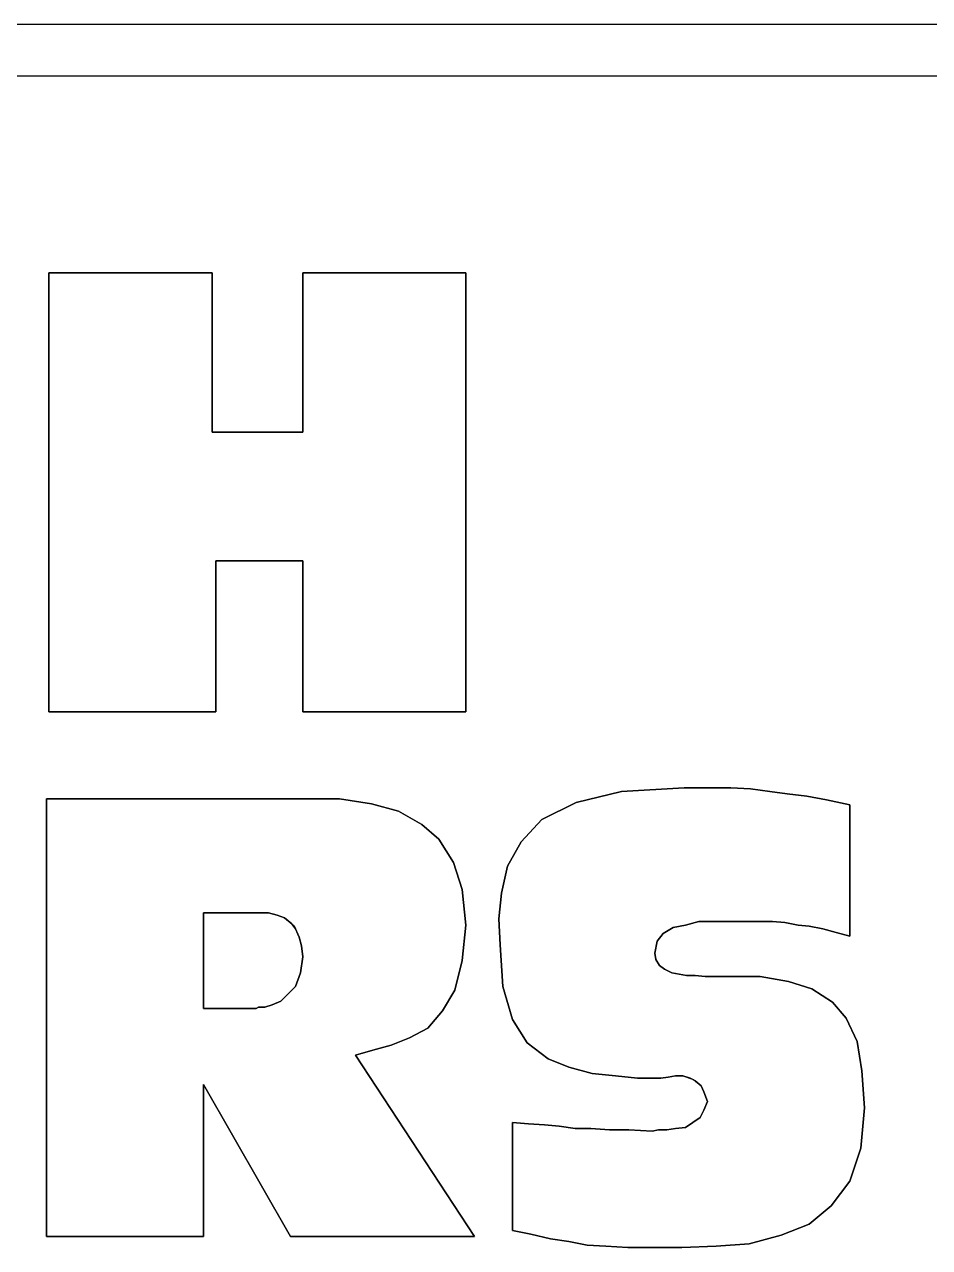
# Model space of a CAD drawing. Header units: inches. Extents: x 0.2 to 21.8, y 0.2 to 16.8.
# Drawn here: x 18.657 to 19.325, y 2.37 to 3.273 of the extents above; entities that cross this region are included whole.
import ezdxf

# ---------------------------------------------------------------- set-up
doc = ezdxf.new("R2010")
doc.units = ezdxf.units.IN
doc.header["$MEASUREMENT"] = 0
doc.layers.add('TITLEBLOCK', color=250, linetype='Continuous')

msp = doc.modelspace()

# ---------------------------------------------------------------- linework, layer by layer
at = {"layer": 'TITLEBLOCK'}
for p, q in [((21.43017, 3.2727), (10.97215, 3.2727)), ((21.43017, 3.23445), (17.60367, 3.23445)), ((18.7955, 3.08947), (18.67516, 3.08947)), ((18.67516, 3.08947), (18.67516, 2.76554)), ((18.7955, 2.97184), (18.7955, 3.08947)), ((18.98279, 3.08947), (18.86245, 3.08947)), ((18.86245, 3.08947), (18.86245, 2.97184)), ((18.98279, 2.76554), (18.98279, 3.08947)), ((18.86245, 2.97184), (18.7955, 2.97184)), ((18.79821, 2.76554), (18.79821, 2.87684)), ((18.79821, 2.87684), (18.86245, 2.87684)), ((18.86245, 2.87684), (18.86245, 2.76554)), ((18.67516, 2.76554), (18.79821, 2.76554)), ((18.86245, 2.76554), (18.98279, 2.76554)), ((19.14385, 2.70945), (19.0977, 2.70673)), ((19.16194, 2.70945), (19.14385, 2.70945)), ((19.17823, 2.70945), (19.16194, 2.70945)), ((19.19271, 2.70854), (19.17823, 2.70945)), ((19.20718, 2.70673), (19.19271, 2.70854)), ((18.86426, 2.7013), (18.67335, 2.7013)), ((18.67335, 2.7013), (18.67335, 2.37829)), ((18.8896, 2.7013), (18.86426, 2.7013)), ((18.91312, 2.69768), (18.8896, 2.7013)), ((19.0977, 2.70673), (19.06423, 2.69859)), ((19.21985, 2.70492), (19.20718, 2.70673)), ((19.23433, 2.70311), (19.21985, 2.70492)), ((19.24881, 2.7004), (19.23433, 2.70311)), ((19.266, 2.69678), (19.24881, 2.7004)), ((18.93303, 2.69226), (18.91312, 2.69768)), ((18.95022, 2.6823), (18.93303, 2.69226)), ((19.06423, 2.69859), (19.03889, 2.68592)), ((19.266, 2.59997), (19.266, 2.69678)), ((18.96289, 2.67144), (18.95022, 2.6823)), ((19.03889, 2.68592), (19.02351, 2.66964)), ((18.97374, 2.65425), (18.96289, 2.67144)), ((19.02351, 2.66964), (19.01356, 2.65154)), ((18.98008, 2.63435), (18.97374, 2.65425)), ((19.01356, 2.65154), (19.00903, 2.63163)), ((18.98279, 2.60811), (18.98008, 2.63435)), ((19.00903, 2.63163), (19.00722, 2.61263)), ((18.78916, 2.54658), (18.78916, 2.61716)), ((18.78916, 2.61716), (18.82988, 2.61716)), ((18.82988, 2.61716), (18.83712, 2.61716)), ((18.83712, 2.61716), (18.84345, 2.61535)), ((18.84345, 2.61535), (18.84888, 2.61354)), ((18.84888, 2.61354), (18.85612, 2.60751)), ((19.00722, 2.61263), (19.00813, 2.59363)), ((19.14475, 2.60811), (19.15471, 2.61082)), ((19.15471, 2.61082), (19.16647, 2.61082)), ((19.16647, 2.61082), (19.17914, 2.61082)), ((19.17914, 2.61082), (19.19361, 2.61082)), ((19.19361, 2.61082), (19.20085, 2.61082)), ((19.20085, 2.61082), (19.20899, 2.61082)), ((19.20899, 2.61082), (19.21804, 2.60992)), ((19.21804, 2.60992), (19.228, 2.60811)), ((18.85612, 2.60751), (18.85974, 2.59906)), ((18.98008, 2.58187), (18.98279, 2.60811)), ((19.12394, 2.59635), (19.12847, 2.60177)), ((19.12847, 2.60177), (19.1357, 2.6063)), ((19.1357, 2.6063), (19.14475, 2.60811)), ((19.228, 2.60811), (19.23614, 2.6072)), ((19.23614, 2.6072), (19.24609, 2.60539)), ((19.24609, 2.60539), (19.25604, 2.60268)), ((19.25604, 2.60268), (19.266, 2.59997)), ((18.85974, 2.59906), (18.86155, 2.59273)), ((18.86155, 2.59273), (18.86245, 2.58458)), ((19.00813, 2.59363), (19.00994, 2.56287)), ((19.12213, 2.5873), (19.12394, 2.59635)), ((18.86245, 2.58458), (18.86064, 2.57282)), ((18.97465, 2.56015), (18.98008, 2.58187)), ((19.12304, 2.58277), (19.12213, 2.5873)), ((19.12575, 2.57825), (19.12304, 2.58277)), ((18.86064, 2.57282), (18.85702, 2.56287)), ((19.12937, 2.57554), (19.12575, 2.57825)), ((19.1348, 2.57282), (19.12937, 2.57554)), ((19.14023, 2.57192), (19.1348, 2.57282)), ((19.14566, 2.57101), (19.14023, 2.57192)), ((19.15199, 2.57101), (19.14566, 2.57101)), ((19.15923, 2.57011), (19.15199, 2.57101)), ((19.17642, 2.57011), (19.15923, 2.57011)), ((19.19995, 2.57011), (19.17642, 2.57011)), ((19.22076, 2.56649), (19.19995, 2.57011)), ((19.23795, 2.56106), (19.22076, 2.56649)), ((18.8516, 2.55744), (18.84617, 2.55201)), ((18.85702, 2.56287), (18.8516, 2.55744)), ((18.9656, 2.54477), (18.97465, 2.56015)), ((19.00994, 2.56287), (19.01718, 2.53844)), ((19.25333, 2.55111), (19.23795, 2.56106)), ((18.82807, 2.54658), (18.78916, 2.54658)), ((18.82988, 2.54749), (18.82807, 2.54658)), ((18.8344, 2.54749), (18.82988, 2.54749)), ((18.83983, 2.5493), (18.8344, 2.54749)), ((18.84617, 2.55201), (18.83983, 2.5493)), ((19.26328, 2.53934), (19.25333, 2.55111)), ((18.95474, 2.5321), (18.9656, 2.54477)), ((19.01718, 2.53844), (19.02803, 2.52125)), ((19.27143, 2.52215), (19.26328, 2.53934)), ((18.94117, 2.52487), (18.95474, 2.5321)), ((18.91403, 2.51582), (18.9276, 2.51944)), ((18.9276, 2.51944), (18.94117, 2.52487)), ((19.02803, 2.52125), (19.04341, 2.50948)), ((19.27505, 2.50044), (19.27143, 2.52215)), ((18.90136, 2.5122), (18.91403, 2.51582)), ((18.98913, 2.37829), (18.90136, 2.5122)), ((19.04341, 2.50948), (19.0588, 2.50315)), ((19.0588, 2.50315), (19.07599, 2.49863)), ((19.27685, 2.47329), (19.27505, 2.50044)), ((19.07599, 2.49863), (19.09318, 2.49682)), ((19.09318, 2.49682), (19.10947, 2.49501)), ((19.10947, 2.49501), (19.12666, 2.49501)), ((19.12666, 2.49501), (19.13209, 2.49591)), ((19.13209, 2.49591), (19.13751, 2.49682)), ((19.13751, 2.49682), (19.14294, 2.49682)), ((19.14294, 2.49682), (19.1507, 2.49423)), ((19.1507, 2.49423), (19.15652, 2.48958)), ((18.78916, 2.37829), (18.78916, 2.49048)), ((18.78916, 2.49048), (18.85341, 2.37829)), ((19.15652, 2.48958), (19.15833, 2.48505)), ((19.15833, 2.48505), (19.16104, 2.47782)), ((19.16104, 2.47782), (19.15833, 2.47148)), ((19.27414, 2.44343), (19.27685, 2.47329)), ((19.15561, 2.46605), (19.15018, 2.46243)), ((19.15833, 2.47148), (19.15561, 2.46605)), ((19.02894, 2.46153), (19.01718, 2.46243)), ((19.01718, 2.46243), (19.01718, 2.38281)), ((19.0407, 2.46063), (19.02894, 2.46153)), ((19.05156, 2.45972), (19.0407, 2.46063)), ((19.06332, 2.45791), (19.05156, 2.45972)), ((19.07508, 2.45791), (19.06332, 2.45791)), ((19.08865, 2.45701), (19.07508, 2.45791)), ((19.10313, 2.45701), (19.08865, 2.45701)), ((19.12032, 2.4561), (19.10313, 2.45701)), ((19.12485, 2.45701), (19.12032, 2.4561)), ((19.13118, 2.45701), (19.12485, 2.45701)), ((19.13751, 2.45791), (19.13118, 2.45701)), ((19.14475, 2.45882), (19.13751, 2.45791)), ((19.15018, 2.46243), (19.14475, 2.45882)), ((19.266, 2.419), (19.27414, 2.44343)), ((19.25242, 2.40091), (19.266, 2.419)), ((19.23614, 2.38734), (19.25242, 2.40091)), ((19.01718, 2.38281), (19.03075, 2.3801)), ((19.21533, 2.37919), (19.23614, 2.38734)), ((18.67335, 2.37829), (18.78916, 2.37829)), ((18.85341, 2.37829), (18.98913, 2.37829)), ((19.03075, 2.3801), (19.04522, 2.37648)), ((19.04522, 2.37648), (19.0588, 2.37467)), ((19.0588, 2.37467), (19.07237, 2.37195)), ((19.1918, 2.37286), (19.21533, 2.37919)), ((19.07237, 2.37195), (19.08594, 2.37105)), ((19.08594, 2.37105), (19.10223, 2.37014)), ((19.10223, 2.37014), (19.12032, 2.37014)), ((19.12032, 2.37014), (19.14204, 2.37014)), ((19.14204, 2.37014), (19.16737, 2.37105)), ((19.16737, 2.37105), (19.1918, 2.37286))]:
    msp.add_line(p, q, dxfattribs=at)
at = {"layer": 'TITLEBLOCK', "color": 176}
for p, q in [((18.67516, 2.76554), (18.67516, 3.08947)), ((18.67516, 3.08947), (18.7955, 3.08947)), ((18.67516, 2.76554), (18.67516, 3.08947)), ((18.67516, 3.08947), (18.7955, 3.08947)), ((18.7955, 3.08947), (18.7955, 2.97184)), ((18.7955, 3.08947), (18.7955, 2.97184)), ((18.86245, 2.97184), (18.86245, 3.08947)), ((18.86245, 3.08947), (18.98279, 3.08947)), ((18.86245, 2.97184), (18.86245, 3.08947)), ((18.86245, 3.08947), (18.98279, 3.08947)), ((18.98279, 3.08947), (18.98279, 2.76554)), ((18.98279, 3.08947), (18.98279, 2.76554)), ((18.7955, 2.97184), (18.86245, 2.97184)), ((18.7955, 2.97184), (18.86245, 2.97184)), ((18.86245, 2.87684), (18.79821, 2.87684)), ((18.79821, 2.87684), (18.79821, 2.76554)), ((18.86245, 2.87684), (18.79821, 2.87684)), ((18.79821, 2.87684), (18.79821, 2.76554)), ((18.86245, 2.76554), (18.86245, 2.87684)), ((18.86245, 2.76554), (18.86245, 2.87684)), ((18.79821, 2.76554), (18.67516, 2.76554)), ((18.79821, 2.76554), (18.67516, 2.76554)), ((18.98279, 2.76554), (18.86245, 2.76554)), ((18.98279, 2.76554), (18.86245, 2.76554)), ((19.0977, 2.70673), (19.14385, 2.70945)), ((19.0977, 2.70673), (19.14385, 2.70945)), ((19.14385, 2.70945), (19.16194, 2.70945)), ((19.14385, 2.70945), (19.16194, 2.70945)), ((19.16194, 2.70945), (19.17823, 2.70945)), ((19.16194, 2.70945), (19.17823, 2.70945)), ((19.17823, 2.70945), (19.19271, 2.70854)), ((19.17823, 2.70945), (19.19271, 2.70854)), ((19.19271, 2.70854), (19.20718, 2.70673)), ((19.19271, 2.70854), (19.20718, 2.70673)), ((18.67335, 2.37829), (18.67335, 2.7013)), ((18.67335, 2.7013), (18.86426, 2.7013)), ((18.67335, 2.37829), (18.67335, 2.7013)), ((18.67335, 2.7013), (18.86426, 2.7013)), ((18.86426, 2.7013), (18.8896, 2.7013)), ((18.86426, 2.7013), (18.8896, 2.7013)), ((18.8896, 2.7013), (18.91312, 2.69768)), ((18.8896, 2.7013), (18.91312, 2.69768)), ((19.06423, 2.69859), (19.0977, 2.70673)), ((19.06423, 2.69859), (19.0977, 2.70673)), ((19.20718, 2.70673), (19.21985, 2.70492)), ((19.20718, 2.70673), (19.21985, 2.70492)), ((19.21985, 2.70492), (19.23433, 2.70311)), ((19.21985, 2.70492), (19.23433, 2.70311)), ((19.23433, 2.70311), (19.24881, 2.7004)), ((19.23433, 2.70311), (19.24881, 2.7004)), ((19.24881, 2.7004), (19.266, 2.69678)), ((19.24881, 2.7004), (19.266, 2.69678)), ((18.91312, 2.69768), (18.93303, 2.69226)), ((18.91312, 2.69768), (18.93303, 2.69226)), ((18.93303, 2.69226), (18.95022, 2.6823)), ((18.93303, 2.69226), (18.95022, 2.6823)), ((19.03889, 2.68592), (19.06423, 2.69859)), ((19.03889, 2.68592), (19.06423, 2.69859)), ((19.266, 2.69678), (19.266, 2.59997)), ((19.266, 2.69678), (19.266, 2.59997)), ((18.95022, 2.6823), (18.96289, 2.67144)), ((18.95022, 2.6823), (18.96289, 2.67144)), ((19.02351, 2.66964), (19.03889, 2.68592)), ((19.02351, 2.66964), (19.03889, 2.68592)), ((18.96289, 2.67144), (18.97374, 2.65425)), ((18.96289, 2.67144), (18.97374, 2.65425)), ((19.01356, 2.65154), (19.02351, 2.66964)), ((19.01356, 2.65154), (19.02351, 2.66964)), ((18.97374, 2.65425), (18.98008, 2.63435)), ((18.97374, 2.65425), (18.98008, 2.63435)), ((19.00903, 2.63163), (19.01356, 2.65154)), ((19.00903, 2.63163), (19.01356, 2.65154)), ((18.98008, 2.63435), (18.98279, 2.60811)), ((18.98008, 2.63435), (18.98279, 2.60811)), ((19.00722, 2.61263), (19.00903, 2.63163)), ((19.00722, 2.61263), (19.00903, 2.63163)), ((18.78916, 2.61716), (18.78916, 2.54658)), ((18.82988, 2.61716), (18.78916, 2.61716)), ((18.78916, 2.61716), (18.78916, 2.54658)), ((18.82988, 2.61716), (18.78916, 2.61716)), ((18.83712, 2.61716), (18.82988, 2.61716)), ((18.83712, 2.61716), (18.82988, 2.61716)), ((18.84345, 2.61535), (18.83712, 2.61716)), ((18.84345, 2.61535), (18.83712, 2.61716)), ((18.84888, 2.61354), (18.84345, 2.61535)), ((18.84888, 2.61354), (18.84345, 2.61535)), ((18.85431, 2.60901), (18.84888, 2.61354)), ((18.85431, 2.60901), (18.84888, 2.61354)), ((18.85702, 2.60539), (18.85431, 2.60901)), ((18.85702, 2.60539), (18.85431, 2.60901)), ((19.00813, 2.59363), (19.00722, 2.61263)), ((19.00813, 2.59363), (19.00722, 2.61263)), ((19.15471, 2.61082), (19.14475, 2.60811)), ((19.15471, 2.61082), (19.14475, 2.60811)), ((19.16647, 2.61082), (19.15471, 2.61082)), ((19.16647, 2.61082), (19.15471, 2.61082)), ((19.17914, 2.61082), (19.16647, 2.61082)), ((19.17914, 2.61082), (19.16647, 2.61082)), ((19.19361, 2.61082), (19.17914, 2.61082)), ((19.19361, 2.61082), (19.17914, 2.61082)), ((19.20085, 2.61082), (19.19361, 2.61082)), ((19.20085, 2.61082), (19.19361, 2.61082)), ((19.20899, 2.61082), (19.20085, 2.61082)), ((19.20899, 2.61082), (19.20085, 2.61082)), ((19.21804, 2.60992), (19.20899, 2.61082)), ((19.21804, 2.60992), (19.20899, 2.61082)), ((19.228, 2.60811), (19.21804, 2.60992)), ((19.228, 2.60811), (19.21804, 2.60992)), ((18.85974, 2.59906), (18.85702, 2.60539)), ((18.85974, 2.59906), (18.85702, 2.60539)), ((18.98279, 2.60811), (18.98008, 2.58187)), ((18.98279, 2.60811), (18.98008, 2.58187)), ((19.12847, 2.60177), (19.12394, 2.59635)), ((19.12847, 2.60177), (19.12394, 2.59635)), ((19.1357, 2.6063), (19.12847, 2.60177)), ((19.1357, 2.6063), (19.12847, 2.60177)), ((19.14475, 2.60811), (19.1357, 2.6063)), ((19.14475, 2.60811), (19.1357, 2.6063)), ((19.23614, 2.6072), (19.228, 2.60811)), ((19.23614, 2.6072), (19.228, 2.60811)), ((19.24609, 2.60539), (19.23614, 2.6072)), ((19.24609, 2.60539), (19.23614, 2.6072)), ((19.25604, 2.60268), (19.24609, 2.60539)), ((19.25604, 2.60268), (19.24609, 2.60539)), ((19.266, 2.59997), (19.25604, 2.60268)), ((19.266, 2.59997), (19.25604, 2.60268)), ((18.86155, 2.59273), (18.85974, 2.59906)), ((18.86155, 2.59273), (18.85974, 2.59906)), ((18.86245, 2.58458), (18.86155, 2.59273)), ((18.86245, 2.58458), (18.86155, 2.59273)), ((19.00994, 2.56287), (19.00813, 2.59363)), ((19.00994, 2.56287), (19.00813, 2.59363)), ((19.12394, 2.59635), (19.12213, 2.5873)), ((19.12394, 2.59635), (19.12213, 2.5873)), ((18.86064, 2.57282), (18.86245, 2.58458)), ((18.86064, 2.57282), (18.86245, 2.58458)), ((18.98008, 2.58187), (18.97465, 2.56015)), ((18.98008, 2.58187), (18.97465, 2.56015)), ((19.12213, 2.5873), (19.12304, 2.58277)), ((19.12213, 2.5873), (19.12304, 2.58277)), ((19.12304, 2.58277), (19.12575, 2.57825)), ((19.12304, 2.58277), (19.12575, 2.57825)), ((18.85702, 2.56287), (18.86064, 2.57282)), ((18.85702, 2.56287), (18.86064, 2.57282)), ((19.12575, 2.57825), (19.12937, 2.57554)), ((19.12575, 2.57825), (19.12937, 2.57554)), ((19.12937, 2.57554), (19.1348, 2.57282)), ((19.12937, 2.57554), (19.1348, 2.57282)), ((19.1348, 2.57282), (19.14023, 2.57192)), ((19.1348, 2.57282), (19.14023, 2.57192)), ((19.14023, 2.57192), (19.14566, 2.57101)), ((19.14023, 2.57192), (19.14566, 2.57101)), ((19.14566, 2.57101), (19.15199, 2.57101)), ((19.14566, 2.57101), (19.15199, 2.57101)), ((19.15199, 2.57101), (19.15923, 2.57011)), ((19.15199, 2.57101), (19.15923, 2.57011)), ((19.15923, 2.57011), (19.17642, 2.57011)), ((19.15923, 2.57011), (19.17642, 2.57011)), ((19.17642, 2.57011), (19.19995, 2.57011)), ((19.17642, 2.57011), (19.19995, 2.57011)), ((19.19995, 2.57011), (19.22076, 2.56649)), ((19.19995, 2.57011), (19.22076, 2.56649)), ((19.22076, 2.56649), (19.23795, 2.56106)), ((19.22076, 2.56649), (19.23795, 2.56106)), ((18.84617, 2.55201), (18.8516, 2.55744)), ((18.84617, 2.55201), (18.8516, 2.55744)), ((18.8516, 2.55744), (18.85702, 2.56287)), ((18.8516, 2.55744), (18.85702, 2.56287)), ((18.97465, 2.56015), (18.9656, 2.54477)), ((18.97465, 2.56015), (18.9656, 2.54477)), ((19.01718, 2.53844), (19.00994, 2.56287)), ((19.01718, 2.53844), (19.00994, 2.56287)), ((19.23795, 2.56106), (19.25333, 2.55111)), ((19.23795, 2.56106), (19.25333, 2.55111)), ((18.78916, 2.54658), (18.82807, 2.54658)), ((18.78916, 2.54658), (18.82807, 2.54658)), ((18.82807, 2.54658), (18.82988, 2.54749)), ((18.82807, 2.54658), (18.82988, 2.54749)), ((18.82988, 2.54749), (18.8344, 2.54749)), ((18.82988, 2.54749), (18.8344, 2.54749)), ((18.8344, 2.54749), (18.83983, 2.5493)), ((18.8344, 2.54749), (18.83983, 2.5493)), ((18.83983, 2.5493), (18.84617, 2.55201)), ((18.83983, 2.5493), (18.84617, 2.55201)), ((19.25333, 2.55111), (19.26328, 2.53934)), ((19.25333, 2.55111), (19.26328, 2.53934)), ((18.9656, 2.54477), (18.95474, 2.5321)), ((18.9656, 2.54477), (18.95474, 2.5321)), ((19.02803, 2.52125), (19.01718, 2.53844)), ((19.02803, 2.52125), (19.01718, 2.53844)), ((19.26328, 2.53934), (19.27143, 2.52215)), ((19.26328, 2.53934), (19.27143, 2.52215)), ((18.95474, 2.5321), (18.94117, 2.52487)), ((18.95474, 2.5321), (18.94117, 2.52487)), ((18.9276, 2.51944), (18.91403, 2.51582)), ((18.9276, 2.51944), (18.91403, 2.51582)), ((18.94117, 2.52487), (18.9276, 2.51944)), ((18.94117, 2.52487), (18.9276, 2.51944)), ((19.04341, 2.50948), (19.02803, 2.52125)), ((19.04341, 2.50948), (19.02803, 2.52125)), ((19.27143, 2.52215), (19.27505, 2.50044)), ((19.27143, 2.52215), (19.27505, 2.50044)), ((18.91403, 2.51582), (18.90136, 2.5122)), ((18.91403, 2.51582), (18.90136, 2.5122)), ((18.90136, 2.5122), (18.98913, 2.37829)), ((18.90136, 2.5122), (18.98913, 2.37829)), ((19.0588, 2.50315), (19.04341, 2.50948)), ((19.0588, 2.50315), (19.04341, 2.50948)), ((19.07599, 2.49863), (19.0588, 2.50315)), ((19.07599, 2.49863), (19.0588, 2.50315)), ((19.27505, 2.50044), (19.27685, 2.47329)), ((19.27505, 2.50044), (19.27685, 2.47329)), ((19.09318, 2.49682), (19.07599, 2.49863)), ((19.09318, 2.49682), (19.07599, 2.49863)), ((19.10947, 2.49501), (19.09318, 2.49682)), ((19.10947, 2.49501), (19.09318, 2.49682)), ((19.12666, 2.49501), (19.10947, 2.49501)), ((19.12666, 2.49501), (19.10947, 2.49501)), ((19.13209, 2.49591), (19.12666, 2.49501)), ((19.13209, 2.49591), (19.12666, 2.49501)), ((19.13751, 2.49682), (19.13209, 2.49591)), ((19.13751, 2.49682), (19.13209, 2.49591)), ((19.14294, 2.49682), (19.13751, 2.49682)), ((19.14294, 2.49682), (19.13751, 2.49682)), ((19.14837, 2.49501), (19.14294, 2.49682)), ((19.14837, 2.49501), (19.14294, 2.49682)), ((19.15199, 2.4932), (19.14837, 2.49501)), ((19.15199, 2.4932), (19.14837, 2.49501)), ((19.15652, 2.48958), (19.15199, 2.4932)), ((19.15652, 2.48958), (19.15199, 2.4932)), ((18.85341, 2.37829), (18.78916, 2.49048)), ((18.78916, 2.49048), (18.78916, 2.37829)), ((18.85341, 2.37829), (18.78916, 2.49048)), ((18.78916, 2.49048), (18.78916, 2.37829)), ((19.15833, 2.48505), (19.15652, 2.48958)), ((19.15833, 2.48505), (19.15652, 2.48958)), ((19.16104, 2.47782), (19.15833, 2.48505)), ((19.16104, 2.47782), (19.15833, 2.48505)), ((19.15833, 2.47148), (19.16104, 2.47782)), ((19.15833, 2.47148), (19.16104, 2.47782)), ((19.27685, 2.47329), (19.27414, 2.44343)), ((19.27685, 2.47329), (19.27414, 2.44343)), ((19.15018, 2.46243), (19.15561, 2.46605)), ((19.15018, 2.46243), (19.15561, 2.46605)), ((19.15561, 2.46605), (19.15833, 2.47148)), ((19.15561, 2.46605), (19.15833, 2.47148)), ((19.01718, 2.38281), (19.01718, 2.46243)), ((19.01718, 2.46243), (19.02894, 2.46153)), ((19.01718, 2.38281), (19.01718, 2.46243)), ((19.01718, 2.46243), (19.02894, 2.46153)), ((19.02894, 2.46153), (19.0407, 2.46063)), ((19.02894, 2.46153), (19.0407, 2.46063)), ((19.0407, 2.46063), (19.05156, 2.45972)), ((19.0407, 2.46063), (19.05156, 2.45972)), ((19.05156, 2.45972), (19.06332, 2.45791)), ((19.05156, 2.45972), (19.06332, 2.45791)), ((19.06332, 2.45791), (19.07508, 2.45791)), ((19.06332, 2.45791), (19.07508, 2.45791)), ((19.07508, 2.45791), (19.08865, 2.45701)), ((19.07508, 2.45791), (19.08865, 2.45701)), ((19.08865, 2.45701), (19.10313, 2.45701)), ((19.08865, 2.45701), (19.10313, 2.45701)), ((19.10313, 2.45701), (19.12032, 2.4561)), ((19.10313, 2.45701), (19.12032, 2.4561)), ((19.12032, 2.4561), (19.12485, 2.45701)), ((19.12032, 2.4561), (19.12485, 2.45701)), ((19.12485, 2.45701), (19.13118, 2.45701)), ((19.12485, 2.45701), (19.13118, 2.45701)), ((19.13118, 2.45701), (19.13751, 2.45791)), ((19.13118, 2.45701), (19.13751, 2.45791)), ((19.13751, 2.45791), (19.14475, 2.45882)), ((19.13751, 2.45791), (19.14475, 2.45882)), ((19.14475, 2.45882), (19.15018, 2.46243)), ((19.14475, 2.45882), (19.15018, 2.46243)), ((19.27414, 2.44343), (19.266, 2.419)), ((19.27414, 2.44343), (19.266, 2.419)), ((19.266, 2.419), (19.25242, 2.40091)), ((19.266, 2.419), (19.25242, 2.40091)), ((19.25242, 2.40091), (19.23614, 2.38734)), ((19.25242, 2.40091), (19.23614, 2.38734)), ((19.03075, 2.3801), (19.01718, 2.38281)), ((19.03075, 2.3801), (19.01718, 2.38281)), ((19.23614, 2.38734), (19.21533, 2.37919)), ((19.23614, 2.38734), (19.21533, 2.37919)), ((18.78916, 2.37829), (18.67335, 2.37829)), ((18.78916, 2.37829), (18.67335, 2.37829)), ((18.98913, 2.37829), (18.85341, 2.37829)), ((18.98913, 2.37829), (18.85341, 2.37829)), ((19.04522, 2.37648), (19.03075, 2.3801)), ((19.04522, 2.37648), (19.03075, 2.3801)), ((19.0588, 2.37467), (19.04522, 2.37648)), ((19.0588, 2.37467), (19.04522, 2.37648)), ((19.07237, 2.37195), (19.0588, 2.37467)), ((19.07237, 2.37195), (19.0588, 2.37467)), ((19.21533, 2.37919), (19.1918, 2.37286)), ((19.21533, 2.37919), (19.1918, 2.37286)), ((19.08594, 2.37105), (19.07237, 2.37195)), ((19.08594, 2.37105), (19.07237, 2.37195)), ((19.10223, 2.37014), (19.08594, 2.37105)), ((19.10223, 2.37014), (19.08594, 2.37105)), ((19.12032, 2.37014), (19.10223, 2.37014)), ((19.12032, 2.37014), (19.10223, 2.37014)), ((19.14204, 2.37014), (19.12032, 2.37014)), ((19.14204, 2.37014), (19.12032, 2.37014)), ((19.16737, 2.37105), (19.14204, 2.37014)), ((19.16737, 2.37105), (19.14204, 2.37014)), ((19.1918, 2.37286), (19.16737, 2.37105)), ((19.1918, 2.37286), (19.16737, 2.37105))]:
    msp.add_line(p, q, dxfattribs=at)

doc.saveas('drawing.dxf')
